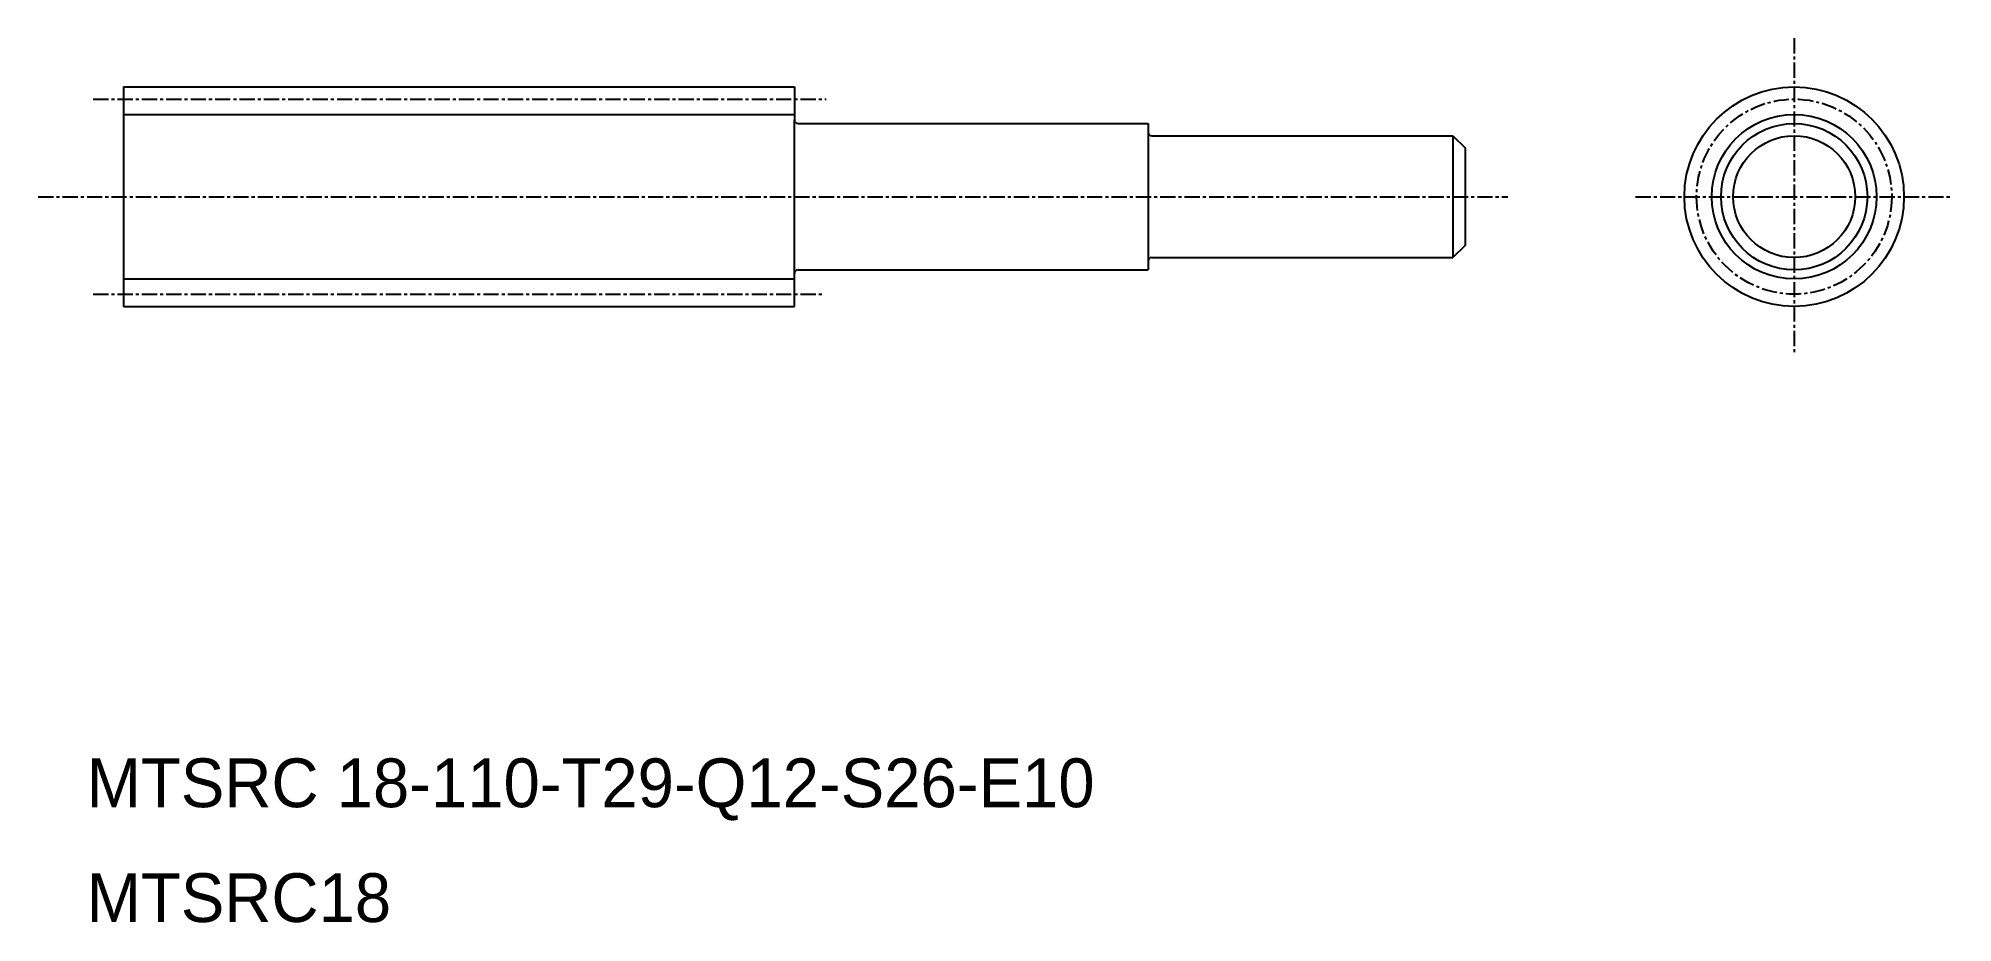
# Model space of a CAD drawing. Extents: x 87 to 244, y 59 to 132.
import ezdxf

# ---------------------------------------------------------------- set-up
doc = ezdxf.new("R2010")
doc.units = 0
doc.linetypes.add('CENTER', pattern=[2, 1.25, -0.25, 0.25, -0.25])
doc.layers.get('0').update_dxf_attribs({"linetype": 'CONTINUOUS'})
doc.layers.add('CENTER', color=1, linetype='CENTER')

msp = doc.modelspace()

# ---------------------------------------------------------------- linework, layer by layer
at = {"color": 7, "linetype": 'CONTINUOUS'}
for p, q in [((93.91, 127.55), (148.91, 127.55)), ((93.91, 127.55), (93.91, 124.85)), ((148.91, 127.55), (148.91, 124.85)), ((93.91, 124.85), (93.91, 112.25)), ((148.91, 112.25), (148.91, 124.85)), ((149.21, 124.55), (177.91, 124.55)), ((177.91, 124.55), (177.91, 112.55)), ((178.21, 123.55), (202.91, 123.55)), ((202.91, 123.55), (202.91, 113.55)), ((202.91, 123.55), (203.91, 122.55)), ((203.91, 122.55), (203.91, 114.55)), ((178.21, 113.55), (202.91, 113.55)), ((203.91, 114.55), (202.91, 113.55)), ((93.91, 112.25), (93.91, 109.55)), ((148.91, 109.55), (148.91, 112.25)), ((149.21, 112.55), (177.91, 112.55)), ((93.91, 109.55), (148.91, 109.55))]:
    msp.add_line(p, q, dxfattribs=at)
at = {"color": 3, "linetype": 'CONTINUOUS'}
for p, q in [((93.91, 125.3), (148.91, 125.3)), ((93.91, 111.8), (148.91, 111.8))]:
    msp.add_line(p, q, dxfattribs=at)
at = {"color": 7, "linetype": 'CONTINUOUS'}
for radius in [9, 6, 5]:
    msp.add_circle((230.89, 118.55), radius, dxfattribs=at)
at = {"color": 3, "linetype": 'CONTINUOUS'}
msp.add_circle((230.89, 118.55), 6.75, dxfattribs=at)
at = {"color": 7, "linetype": 'CONTINUOUS'}
for centre, start, end in [((149.21, 124.85), 180, 270), ((178.21, 123.85), 180, 270), ((178.21, 113.25), 90, 180), ((149.21, 112.25), 90, 180)]:
    msp.add_arc(centre, 0.3, start, end, dxfattribs=at)
at = {"layer": 'CENTER', "color": 1, "linetype": 'CENTER'}
for p, q in [((230.89, 131.55), (230.89, 105.55)), ((91.41, 126.55), (151.51, 126.55)), ((86.91, 118.55), (207.41, 118.55)), ((217.89, 118.55), (243.89, 118.55)), ((91.41, 110.55), (151.32, 110.55))]:
    msp.add_line(p, q, dxfattribs=at)
msp.add_circle((230.89, 118.55), 8, dxfattribs=at)

# ---------------------------------------------------------------- texts
at = {"color": 7, "linetype": 'CONTINUOUS'}
for s, p in [('MTSRC 18-110-T29-Q12-S26-E10', (90.88, 68.47)), ('MTSRC18', (90.88, 59.05))]:
    msp.add_text(s, height=4, dxfattribs=at).set_placement(p)

doc.saveas('drawing.dxf')
